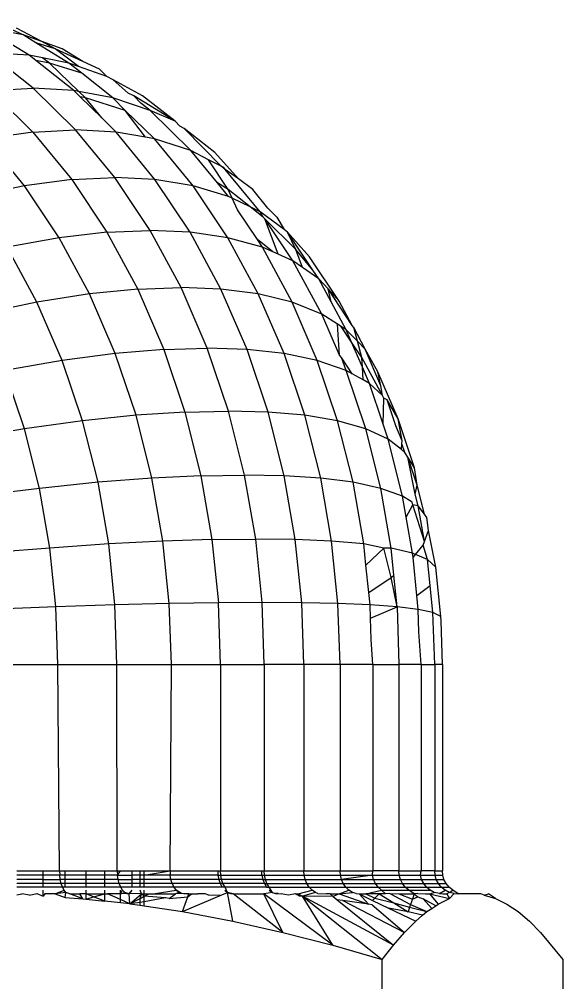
# Model space of a CAD drawing. Header units: millimetres. Extents: x 153 to 4750, y 92 to 3343.
# Drawn here: x 1310.77 to 1316.68, y 1085.65 to 1096.14 of the extents above; entities that cross this region are included whole.
import ezdxf

# ---------------------------------------------------------------- set-up
doc = ezdxf.new("R2010")
doc.units = ezdxf.units.MM

msp = doc.modelspace()

# ---------------------------------------------------------------- linework, layer by layer
for p, q in [((1310.808, 1095.973), (1310.436, 1096.143)), ((1310.873, 1095.751), (1310.442, 1096.016)), ((1310.808, 1095.973), (1310.598, 1096.015)), ((1311.01, 1095.9), (1310.737, 1096.048)), ((1310.948, 1095.887), (1310.808, 1095.973)), ((1311.01, 1095.9), (1310.808, 1095.973)), ((1311.158, 1095.82), (1310.948, 1095.887)), ((1311.306, 1095.666), (1310.948, 1095.887)), ((1311.233, 1095.82), (1311.01, 1095.9)), ((1311.158, 1095.82), (1311.01, 1095.9)), ((1310.918, 1095.393), (1310.43, 1095.778)), ((1310.873, 1095.751), (1310.619, 1095.766)), ((1310.945, 1095.694), (1310.873, 1095.751)), ((1311.019, 1095.722), (1310.873, 1095.751)), ((1311.456, 1095.683), (1311.158, 1095.82)), ((1311.41, 1095.63), (1311.158, 1095.82)), ((1311.456, 1095.683), (1311.233, 1095.82)), ((1311.095, 1095.666), (1310.945, 1095.694)), ((1311.359, 1095.368), (1310.945, 1095.694)), ((1311.095, 1095.666), (1311.019, 1095.722)), ((1311.306, 1095.666), (1311.019, 1095.722)), ((1311.448, 1095.555), (1311.095, 1095.666)), ((1311.416, 1095.357), (1311.095, 1095.666)), ((1311.448, 1095.555), (1311.306, 1095.666)), ((1311.41, 1095.63), (1311.306, 1095.666)), ((1311.638, 1095.599), (1311.456, 1095.683)), ((1311.72, 1095.521), (1311.41, 1095.63)), ((1311.785, 1095.288), (1311.448, 1095.555)), ((1311.72, 1095.521), (1311.638, 1095.599)), ((1311.787, 1095.484), (1311.72, 1095.521)), ((1312.108, 1095.31), (1311.787, 1095.484)), ((1311.951, 1095.338), (1311.787, 1095.484)), ((1310.453, 1095.368), (1310.918, 1095.393)), ((1310.453, 1095.368), (1310.912, 1094.915)), ((1311.379, 1094.938), (1310.918, 1095.393)), ((1311.359, 1095.368), (1310.918, 1095.393)), ((1311.416, 1095.357), (1311.359, 1095.368)), ((1311.429, 1095.299), (1311.359, 1095.368)), ((1311.785, 1095.288), (1311.416, 1095.357)), ((1311.487, 1095.288), (1311.416, 1095.357)), ((1312.013, 1095.31), (1311.951, 1095.338)), ((1311.487, 1095.288), (1311.429, 1095.299)), ((1311.663, 1095.068), (1311.429, 1095.299)), ((1311.92, 1095.151), (1311.487, 1095.288)), ((1311.663, 1095.068), (1311.487, 1095.288)), ((1312.189, 1095.151), (1311.785, 1095.288)), ((1311.92, 1095.151), (1311.785, 1095.288)), ((1312.462, 1095.033), (1312.013, 1095.31)), ((1312.089, 1095.23), (1312.013, 1095.31)), ((1312.189, 1095.151), (1312.089, 1095.23)), ((1312.462, 1095.033), (1312.108, 1095.31)), ((1312.138, 1094.859), (1311.92, 1095.151)), ((1312.239, 1094.841), (1311.92, 1095.151)), ((1312.632, 1094.713), (1312.189, 1095.151)), ((1312.462, 1095.033), (1312.189, 1095.151)), ((1311.819, 1094.915), (1311.663, 1095.068)), ((1312.513, 1094.978), (1312.462, 1095.033)), ((1310.912, 1094.915), (1310.403, 1094.841)), ((1310.912, 1094.915), (1311.379, 1094.938)), ((1310.912, 1094.915), (1311.337, 1094.397)), ((1311.806, 1094.419), (1311.379, 1094.938)), ((1311.819, 1094.915), (1311.379, 1094.938)), ((1312.243, 1094.397), (1311.819, 1094.915)), ((1312.138, 1094.859), (1311.819, 1094.915)), ((1312.562, 1094.952), (1312.513, 1094.978)), ((1312.896, 1094.692), (1312.562, 1094.952)), ((1312.963, 1094.543), (1312.562, 1094.952)), ((1310.822, 1094.33), (1310.403, 1094.841)), ((1312.239, 1094.841), (1312.138, 1094.859)), ((1312.658, 1094.33), (1312.239, 1094.841)), ((1312.632, 1094.713), (1312.239, 1094.841)), ((1312.923, 1094.36), (1312.632, 1094.713)), ((1312.826, 1094.614), (1312.632, 1094.713)), ((1313.151, 1094.407), (1312.896, 1094.692)), ((1313.04, 1094.288), (1312.826, 1094.614)), ((1312.963, 1094.543), (1312.826, 1094.614)), ((1313.008, 1094.508), (1312.963, 1094.543)), ((1312.991, 1094.529), (1312.963, 1094.543)), ((1313.008, 1094.508), (1312.991, 1094.529)), ((1313.387, 1094.047), (1313.008, 1094.508)), ((1313.151, 1094.407), (1313.008, 1094.508)), ((1311.337, 1094.397), (1310.822, 1094.33)), ((1311.337, 1094.397), (1311.806, 1094.419)), ((1311.337, 1094.397), (1311.719, 1093.824)), ((1312.19, 1093.843), (1311.806, 1094.419)), ((1312.243, 1094.397), (1311.806, 1094.419)), ((1312.626, 1093.824), (1312.243, 1094.397)), ((1312.658, 1094.33), (1312.243, 1094.397)), ((1313.306, 1094.288), (1313.151, 1094.407)), ((1310.822, 1094.33), (1310.266, 1094.214)), ((1311.2, 1093.764), (1310.822, 1094.33)), ((1313.036, 1093.764), (1312.658, 1094.33)), ((1313.042, 1094.214), (1312.658, 1094.33)), ((1313.04, 1094.288), (1312.923, 1094.36)), ((1313.042, 1094.214), (1312.923, 1094.36)), ((1313.279, 1094.099), (1313.04, 1094.288)), ((1313.082, 1094.195), (1313.04, 1094.288)), ((1313.47, 1094.087), (1313.306, 1094.288)), ((1313.082, 1094.195), (1313.042, 1094.214)), ((1313.141, 1094.066), (1313.082, 1094.195)), ((1313.279, 1094.099), (1313.082, 1094.195)), ((1313.357, 1093.743), (1313.141, 1094.066)), ((1313.419, 1093.989), (1313.279, 1094.099)), ((1313.387, 1094.047), (1313.279, 1094.099)), ((1313.57, 1093.989), (1313.47, 1094.087)), ((1313.419, 1093.989), (1313.387, 1094.047)), ((1313.65, 1093.852), (1313.387, 1094.047)), ((1313.438, 1093.97), (1313.419, 1093.989)), ((1313.777, 1093.636), (1313.438, 1093.97)), ((1313.584, 1093.583), (1313.438, 1093.97)), ((1313.744, 1093.511), (1313.438, 1093.97)), ((1313.57, 1093.989), (1313.65, 1093.852)), ((1313.684, 1093.826), (1313.65, 1093.852)), ((1311.2, 1093.764), (1310.636, 1093.66)), ((1311.719, 1093.824), (1311.2, 1093.764)), ((1311.531, 1093.151), (1311.2, 1093.764)), ((1311.719, 1093.824), (1312.19, 1093.843)), ((1311.719, 1093.824), (1312.055, 1093.203)), ((1312.527, 1093.22), (1312.19, 1093.843)), ((1312.626, 1093.824), (1312.19, 1093.843)), ((1312.961, 1093.203), (1312.626, 1093.824)), ((1313.036, 1093.764), (1312.626, 1093.824)), ((1313.367, 1093.151), (1313.036, 1093.764)), ((1313.412, 1093.66), (1313.036, 1093.764)), ((1313.527, 1093.609), (1313.357, 1093.743)), ((1313.412, 1093.66), (1313.357, 1093.743)), ((1313.926, 1093.554), (1313.684, 1093.826)), ((1313.962, 1093.411), (1313.684, 1093.826)), ((1313.777, 1093.636), (1313.684, 1093.826)), ((1310.959, 1093.061), (1310.636, 1093.66)), ((1313.735, 1093.061), (1313.412, 1093.66)), ((1313.527, 1093.609), (1313.412, 1093.66)), ((1313.584, 1093.583), (1313.527, 1093.609)), ((1313.744, 1093.511), (1313.584, 1093.583)), ((1313.962, 1093.411), (1313.777, 1093.636)), ((1313.848, 1093.439), (1313.777, 1093.636)), ((1314.248, 1093.072), (1313.926, 1093.554)), ((1314.057, 1092.932), (1313.744, 1093.511)), ((1313.848, 1093.439), (1313.744, 1093.511)), ((1314.026, 1093.315), (1313.848, 1093.439)), ((1314.026, 1093.315), (1313.962, 1093.411)), ((1312.055, 1093.203), (1312.527, 1093.22)), ((1312.811, 1092.56), (1312.527, 1093.22)), ((1312.961, 1093.203), (1312.527, 1093.22)), ((1314.16, 1093.065), (1314.026, 1093.315)), ((1314.126, 1093.206), (1314.026, 1093.315)), ((1311.531, 1093.151), (1310.959, 1093.061)), ((1312.055, 1093.203), (1311.531, 1093.151)), ((1311.811, 1092.503), (1311.531, 1093.151)), ((1312.055, 1093.203), (1312.338, 1092.546)), ((1313.245, 1092.546), (1312.961, 1093.203)), ((1313.367, 1093.151), (1312.961, 1093.203)), ((1313.647, 1092.503), (1313.367, 1093.151)), ((1313.735, 1093.061), (1313.367, 1093.151)), ((1314.16, 1093.065), (1314.126, 1093.206)), ((1314.248, 1093.072), (1314.126, 1093.206)), ((1314.39, 1092.809), (1314.126, 1093.206)), ((1310.959, 1093.061), (1310.344, 1092.932)), ((1311.233, 1092.427), (1310.959, 1093.061)), ((1314.009, 1092.427), (1313.735, 1093.061)), ((1314.057, 1092.932), (1313.735, 1093.061)), ((1314.325, 1092.761), (1314.16, 1093.065)), ((1314.39, 1092.809), (1314.248, 1093.072)), ((1314.251, 1092.483), (1314.057, 1092.932)), ((1314.228, 1092.823), (1314.057, 1092.932)), ((1314.251, 1092.483), (1314.228, 1092.823)), ((1314.269, 1092.796), (1314.228, 1092.823)), ((1314.406, 1092.786), (1314.39, 1092.809)), ((1314.325, 1092.761), (1314.269, 1092.796)), ((1314.383, 1092.627), (1314.269, 1092.796)), ((1314.447, 1092.636), (1314.325, 1092.761)), ((1314.383, 1092.627), (1314.325, 1092.761)), ((1314.53, 1092.551), (1314.406, 1092.786)), ((1314.447, 1092.636), (1314.406, 1092.786)), ((1314.495, 1092.458), (1314.383, 1092.627)), ((1314.5, 1092.354), (1314.383, 1092.627)), ((1314.53, 1092.551), (1314.447, 1092.636)), ((1314.495, 1092.458), (1314.447, 1092.636)), ((1311.811, 1092.503), (1311.233, 1092.427)), ((1312.338, 1092.546), (1311.811, 1092.503)), ((1312.038, 1091.83), (1311.811, 1092.503)), ((1312.338, 1092.546), (1312.811, 1092.56)), ((1312.338, 1092.546), (1312.567, 1091.865)), ((1313.042, 1091.876), (1312.811, 1092.56)), ((1313.245, 1092.546), (1312.811, 1092.56)), ((1313.474, 1091.865), (1313.245, 1092.546)), ((1313.647, 1092.503), (1313.245, 1092.546)), ((1313.873, 1091.83), (1313.647, 1092.503)), ((1314.009, 1092.427), (1313.647, 1092.503)), ((1314.271, 1092.458), (1314.251, 1092.483)), ((1314.667, 1092.302), (1314.53, 1092.551)), ((1314.702, 1092.152), (1314.53, 1092.551)), ((1311.233, 1092.427), (1310.608, 1092.318)), ((1311.454, 1091.77), (1311.233, 1092.427)), ((1314.23, 1091.77), (1314.009, 1092.427)), ((1314.322, 1092.318), (1314.009, 1092.427)), ((1314.39, 1092.281), (1314.271, 1092.458)), ((1314.322, 1092.318), (1314.271, 1092.458)), ((1314.718, 1092.045), (1314.495, 1092.458)), ((1314.5, 1092.354), (1314.495, 1092.458)), ((1310.822, 1091.682), (1310.608, 1092.318)), ((1314.536, 1091.682), (1314.322, 1092.318)), ((1314.39, 1092.281), (1314.322, 1092.318)), ((1314.507, 1092.215), (1314.39, 1092.281)), ((1314.577, 1092.175), (1314.5, 1092.354)), ((1314.507, 1092.215), (1314.5, 1092.354)), ((1314.888, 1091.79), (1314.667, 1092.302)), ((1314.702, 1092.152), (1314.667, 1092.302)), ((1314.577, 1092.175), (1314.507, 1092.215)), ((1314.726, 1091.734), (1314.577, 1092.175)), ((1314.718, 1092.045), (1314.577, 1092.175)), ((1314.718, 1092.045), (1314.702, 1092.152)), ((1314.733, 1092.018), (1314.718, 1092.045)), ((1314.726, 1091.734), (1314.733, 1092.018)), ((1314.768, 1091.999), (1314.733, 1092.018)), ((1314.888, 1091.79), (1314.768, 1091.999)), ((1314.864, 1091.715), (1314.768, 1091.999)), ((1312.567, 1091.865), (1312.038, 1091.83)), ((1312.567, 1091.865), (1313.042, 1091.876)), ((1312.567, 1091.865), (1312.742, 1091.171)), ((1313.217, 1091.179), (1313.042, 1091.876)), ((1313.474, 1091.865), (1313.042, 1091.876)), ((1313.649, 1091.171), (1313.474, 1091.865)), ((1313.873, 1091.83), (1313.474, 1091.865)), ((1311.454, 1091.77), (1310.822, 1091.682)), ((1312.038, 1091.83), (1311.454, 1091.77)), ((1311.623, 1091.1), (1311.454, 1091.77)), ((1312.21, 1091.145), (1312.038, 1091.83)), ((1314.046, 1091.145), (1313.873, 1091.83)), ((1314.23, 1091.77), (1313.873, 1091.83)), ((1314.399, 1091.1), (1314.23, 1091.77)), ((1314.536, 1091.682), (1314.23, 1091.77)), ((1315.067, 1091.259), (1314.888, 1091.79)), ((1314.934, 1091.551), (1314.888, 1091.79)), ((1310.822, 1091.682), (1310.148, 1091.568)), ((1310.986, 1091.034), (1310.822, 1091.682)), ((1314.699, 1091.034), (1314.536, 1091.682)), ((1314.782, 1091.568), (1314.536, 1091.682)), ((1314.782, 1091.568), (1314.726, 1091.734)), ((1314.934, 1091.551), (1314.864, 1091.715)), ((1314.938, 1090.949), (1314.782, 1091.568)), ((1314.924, 1091.456), (1314.782, 1091.568)), ((1314.93, 1091.517), (1314.934, 1091.551)), ((1314.924, 1091.456), (1314.93, 1091.517)), ((1314.961, 1091.426), (1314.924, 1091.456)), ((1314.961, 1091.426), (1314.93, 1091.517)), ((1314.994, 1091.374), (1314.961, 1091.426)), ((1315.067, 1091.259), (1314.994, 1091.374)), ((1315.076, 1090.97), (1314.994, 1091.374)), ((1315.097, 1091.068), (1314.994, 1091.374)), ((1315.097, 1091.068), (1315.067, 1091.259)), ((1312.21, 1091.145), (1311.623, 1091.1)), ((1312.742, 1091.171), (1312.21, 1091.145)), ((1312.33, 1090.458), (1312.21, 1091.145)), ((1312.742, 1091.171), (1313.217, 1091.179)), ((1312.742, 1091.171), (1312.863, 1090.475)), ((1313.339, 1090.48), (1313.217, 1091.179)), ((1313.649, 1091.171), (1313.217, 1091.179)), ((1313.77, 1090.475), (1313.649, 1091.171)), ((1314.046, 1091.145), (1313.649, 1091.171)), ((1314.165, 1090.458), (1314.046, 1091.145)), ((1314.399, 1091.1), (1314.046, 1091.145)), ((1310.986, 1091.034), (1310.304, 1090.949)), ((1311.623, 1091.1), (1310.986, 1091.034)), ((1311.099, 1090.384), (1310.986, 1091.034)), ((1311.74, 1090.428), (1311.623, 1091.1)), ((1314.516, 1090.428), (1314.399, 1091.1)), ((1314.699, 1091.034), (1314.399, 1091.1)), ((1314.812, 1090.384), (1314.699, 1091.034)), ((1314.938, 1090.949), (1314.699, 1091.034)), ((1315.076, 1090.97), (1315.097, 1091.068)), ((1315.176, 1090.753), (1315.097, 1091.068)), ((1314.978, 1090.72), (1314.938, 1090.949)), ((1315.04, 1090.885), (1314.938, 1090.949)), ((1315.108, 1090.843), (1315.076, 1090.97)), ((1314.978, 1090.72), (1315.05, 1090.856)), ((1315.05, 1090.856), (1315.04, 1090.885)), ((1315.108, 1090.843), (1315.05, 1090.856)), ((1315.175, 1090.454), (1315.05, 1090.856)), ((1315.176, 1090.753), (1315.108, 1090.843)), ((1315.175, 1090.454), (1315.108, 1090.843)), ((1315.046, 1090.328), (1314.978, 1090.72)), ((1315.203, 1090.718), (1315.176, 1090.753)), ((1315.221, 1090.575), (1315.203, 1090.718)), ((1315.175, 1090.454), (1315.221, 1090.575)), ((1315.298, 1090.175), (1315.221, 1090.575)), ((1311.099, 1090.384), (1310.412, 1090.328)), ((1311.74, 1090.428), (1311.099, 1090.384)), ((1311.164, 1089.742), (1311.099, 1090.384)), ((1312.33, 1090.458), (1311.74, 1090.428)), ((1311.807, 1089.764), (1311.74, 1090.428)), ((1312.863, 1090.475), (1312.33, 1090.458)), ((1312.399, 1089.778), (1312.33, 1090.458)), ((1312.863, 1090.475), (1313.339, 1090.48)), ((1312.863, 1090.475), (1312.933, 1089.787)), ((1313.409, 1089.789), (1313.339, 1090.48)), ((1313.77, 1090.475), (1313.339, 1090.48)), ((1313.84, 1089.787), (1313.77, 1090.475)), ((1314.165, 1090.458), (1313.77, 1090.475)), ((1314.234, 1089.778), (1314.165, 1090.458)), ((1314.516, 1090.428), (1314.165, 1090.458)), ((1314.732, 1090.384), (1314.516, 1090.428)), ((1314.539, 1090.198), (1314.516, 1090.428)), ((1314.539, 1090.198), (1314.732, 1090.384)), ((1314.813, 1090.063), (1314.732, 1090.384)), ((1314.812, 1090.384), (1314.732, 1090.384)), ((1315.046, 1090.328), (1314.812, 1090.384)), ((1314.842, 1090.089), (1314.812, 1090.384)), ((1315.079, 1090.314), (1315.161, 1090.416)), ((1315.161, 1090.416), (1315.175, 1090.454)), ((1315.209, 1090.258), (1315.161, 1090.416)), ((1315.079, 1090.314), (1315.046, 1090.328)), ((1315.051, 1090.279), (1315.046, 1090.328)), ((1315.051, 1090.279), (1315.079, 1090.314)), ((1315.093, 1089.865), (1315.051, 1090.279)), ((1315.209, 1090.258), (1315.079, 1090.314)), ((1314.57, 1089.898), (1314.539, 1090.198)), ((1315.298, 1090.175), (1315.209, 1090.258)), ((1315.237, 1089.976), (1315.209, 1090.258)), ((1315.352, 1089.639), (1315.298, 1090.175)), ((1314.813, 1090.063), (1314.842, 1090.089)), ((1314.878, 1089.742), (1314.842, 1090.089)), ((1314.57, 1089.898), (1314.813, 1090.063)), ((1314.878, 1089.742), (1314.813, 1090.063)), ((1315.093, 1089.865), (1315.237, 1089.976)), ((1315.268, 1089.68), (1315.237, 1089.976)), ((1314.584, 1089.764), (1314.57, 1089.898)), ((1315.108, 1089.714), (1315.093, 1089.865)), ((1311.807, 1089.764), (1311.164, 1089.742)), ((1312.399, 1089.778), (1311.807, 1089.764)), ((1311.829, 1089.116), (1311.807, 1089.764)), ((1312.933, 1089.787), (1312.399, 1089.778)), ((1312.421, 1089.116), (1312.399, 1089.778)), ((1313.409, 1089.789), (1312.933, 1089.787)), ((1312.956, 1089.116), (1312.933, 1089.787)), ((1313.431, 1089.116), (1313.409, 1089.789)), ((1313.84, 1089.787), (1313.409, 1089.789)), ((1313.862, 1089.116), (1313.84, 1089.787)), ((1314.234, 1089.778), (1313.84, 1089.787)), ((1314.257, 1089.116), (1314.234, 1089.778)), ((1314.584, 1089.764), (1314.234, 1089.778)), ((1314.878, 1089.742), (1314.584, 1089.764)), ((1314.588, 1089.621), (1314.584, 1089.764)), ((1311.164, 1089.742), (1310.474, 1089.714)), ((1311.185, 1089.116), (1311.164, 1089.742)), ((1314.588, 1089.621), (1314.878, 1089.742)), ((1315.108, 1089.714), (1314.878, 1089.742)), ((1314.878, 1089.742), (1314.898, 1089.116)), ((1315.268, 1089.68), (1315.108, 1089.714)), ((1315.116, 1089.471), (1315.108, 1089.714)), ((1315.352, 1089.639), (1315.268, 1089.68)), ((1315.287, 1089.116), (1315.268, 1089.68)), ((1314.596, 1089.386), (1314.588, 1089.621)), ((1315.357, 1089.592), (1315.352, 1089.639)), ((1315.373, 1089.116), (1315.357, 1089.592)), ((1315.14, 1089.116), (1315.116, 1089.471)), ((1314.614, 1089.116), (1314.596, 1089.386)), ((1310.494, 1089.116), (1311.185, 1089.116)), ((1311.185, 1089.116), (1311.829, 1089.116)), ((1311.204, 1086.866), (1311.185, 1089.116)), ((1311.829, 1089.116), (1312.421, 1089.116)), ((1311.832, 1086.866), (1311.829, 1089.116)), ((1312.407, 1086.866), (1312.421, 1089.116)), ((1312.421, 1089.116), (1312.956, 1089.116)), ((1312.956, 1089.116), (1313.431, 1089.116)), ((1312.956, 1089.116), (1312.956, 1086.866)), ((1313.862, 1089.116), (1313.431, 1089.116)), ((1313.431, 1089.116), (1313.431, 1086.866)), ((1314.257, 1089.116), (1313.862, 1089.116)), ((1313.862, 1089.116), (1313.862, 1086.866)), ((1314.614, 1089.116), (1314.257, 1089.116)), ((1314.257, 1089.116), (1314.257, 1086.866)), ((1314.614, 1089.116), (1314.614, 1086.866)), ((1314.614, 1089.116), (1314.898, 1089.116)), ((1315.14, 1089.116), (1314.898, 1089.116)), ((1314.898, 1089.116), (1314.898, 1086.866)), ((1315.14, 1089.116), (1315.14, 1086.866)), ((1315.14, 1089.116), (1315.287, 1089.116)), ((1315.373, 1089.116), (1315.287, 1089.116)), ((1315.287, 1089.116), (1315.287, 1086.866)), ((1315.373, 1089.116), (1315.373, 1086.866)), ((1310.74, 1086.866), (1311.026, 1086.866)), ((1311.026, 1086.82), (1310.74, 1086.82)), ((1311.026, 1086.866), (1311.204, 1086.866)), ((1311.026, 1086.82), (1311.026, 1086.866)), ((1311.206, 1086.82), (1311.026, 1086.82)), ((1311.026, 1086.774), (1311.026, 1086.82)), ((1311.204, 1086.866), (1311.206, 1086.82)), ((1311.204, 1086.866), (1311.264, 1086.866)), ((1311.212, 1086.774), (1311.206, 1086.82)), ((1311.264, 1086.82), (1311.206, 1086.82)), ((1311.264, 1086.866), (1311.494, 1086.866)), ((1311.264, 1086.82), (1311.264, 1086.866)), ((1311.494, 1086.82), (1311.264, 1086.82)), ((1311.264, 1086.774), (1311.264, 1086.82)), ((1311.494, 1086.866), (1311.697, 1086.866)), ((1311.494, 1086.82), (1311.494, 1086.866)), ((1311.697, 1086.82), (1311.494, 1086.82)), ((1311.494, 1086.774), (1311.494, 1086.82)), ((1311.697, 1086.866), (1311.832, 1086.866)), ((1311.697, 1086.82), (1311.697, 1086.866)), ((1311.834, 1086.82), (1311.697, 1086.82)), ((1311.697, 1086.774), (1311.697, 1086.82)), ((1311.832, 1086.866), (1311.834, 1086.82)), ((1311.832, 1086.866), (1311.866, 1086.866)), ((1311.834, 1086.82), (1311.866, 1086.866)), ((1311.841, 1086.774), (1311.834, 1086.82)), ((1311.834, 1086.82), (1311.995, 1086.82)), ((1311.866, 1086.866), (1311.995, 1086.866)), ((1311.995, 1086.866), (1312.083, 1086.866)), ((1311.995, 1086.82), (1311.995, 1086.866)), ((1311.995, 1086.774), (1311.995, 1086.82)), ((1312.083, 1086.82), (1311.995, 1086.82)), ((1312.083, 1086.82), (1312.083, 1086.866)), ((1312.083, 1086.866), (1312.126, 1086.866)), ((1312.083, 1086.774), (1312.083, 1086.82)), ((1312.126, 1086.82), (1312.083, 1086.82)), ((1312.126, 1086.82), (1312.407, 1086.866)), ((1312.126, 1086.82), (1312.126, 1086.866)), ((1312.126, 1086.866), (1312.407, 1086.866)), ((1312.409, 1086.82), (1312.126, 1086.82)), ((1312.126, 1086.774), (1312.126, 1086.82)), ((1312.407, 1086.866), (1312.409, 1086.82)), ((1312.407, 1086.866), (1312.926, 1086.866)), ((1312.928, 1086.82), (1312.409, 1086.82)), ((1312.417, 1086.774), (1312.409, 1086.82)), ((1312.926, 1086.866), (1312.928, 1086.82)), ((1312.926, 1086.866), (1312.956, 1086.866)), ((1312.928, 1086.82), (1312.937, 1086.774)), ((1312.928, 1086.82), (1312.958, 1086.82)), ((1312.958, 1086.82), (1312.956, 1086.866)), ((1312.956, 1086.866), (1313.404, 1086.866)), ((1312.967, 1086.774), (1312.958, 1086.82)), ((1312.958, 1086.82), (1313.407, 1086.82)), ((1313.407, 1086.82), (1313.404, 1086.866)), ((1313.404, 1086.866), (1313.431, 1086.866)), ((1313.407, 1086.82), (1313.417, 1086.774)), ((1313.407, 1086.82), (1313.434, 1086.82)), ((1313.431, 1086.866), (1313.862, 1086.866)), ((1313.434, 1086.82), (1313.431, 1086.866)), ((1313.434, 1086.82), (1313.865, 1086.82)), ((1313.444, 1086.774), (1313.434, 1086.82)), ((1313.862, 1086.866), (1314.257, 1086.866)), ((1313.865, 1086.82), (1313.862, 1086.866)), ((1313.865, 1086.82), (1314.26, 1086.82)), ((1313.876, 1086.774), (1313.865, 1086.82)), ((1314.257, 1086.866), (1314.614, 1086.866)), ((1314.26, 1086.82), (1314.257, 1086.866)), ((1314.26, 1086.82), (1314.609, 1086.82)), ((1314.271, 1086.774), (1314.26, 1086.82)), ((1314.609, 1086.82), (1314.271, 1086.774)), ((1314.609, 1086.82), (1314.614, 1086.866)), ((1314.609, 1086.82), (1314.902, 1086.82)), ((1314.621, 1086.774), (1314.609, 1086.82)), ((1314.898, 1086.866), (1314.614, 1086.866)), ((1314.898, 1086.866), (1315.14, 1086.866)), ((1314.902, 1086.82), (1314.898, 1086.866)), ((1314.902, 1086.82), (1315.132, 1086.82)), ((1314.915, 1086.774), (1314.902, 1086.82)), ((1315.132, 1086.82), (1315.14, 1086.866)), ((1315.132, 1086.82), (1315.291, 1086.82)), ((1315.145, 1086.774), (1315.132, 1086.82)), ((1315.287, 1086.866), (1315.14, 1086.866)), ((1315.287, 1086.866), (1315.373, 1086.866)), ((1315.291, 1086.82), (1315.287, 1086.866)), ((1315.291, 1086.82), (1315.374, 1086.82)), ((1315.304, 1086.774), (1315.291, 1086.82)), ((1315.374, 1086.82), (1315.373, 1086.866)), ((1315.387, 1086.774), (1315.374, 1086.82)), ((1311.026, 1086.774), (1310.74, 1086.774)), ((1311.026, 1086.729), (1310.74, 1086.729)), ((1311.026, 1086.774), (1311.212, 1086.774)), ((1311.026, 1086.729), (1311.026, 1086.774)), ((1311.026, 1086.689), (1311.026, 1086.729)), ((1311.222, 1086.729), (1311.026, 1086.729)), ((1311.222, 1086.729), (1311.212, 1086.774)), ((1311.264, 1086.774), (1311.212, 1086.774)), ((1311.236, 1086.689), (1311.222, 1086.729)), ((1311.264, 1086.729), (1311.222, 1086.729)), ((1311.264, 1086.729), (1311.264, 1086.774)), ((1311.494, 1086.774), (1311.264, 1086.774)), ((1311.264, 1086.689), (1311.264, 1086.729)), ((1311.494, 1086.729), (1311.264, 1086.729)), ((1311.494, 1086.729), (1311.494, 1086.774)), ((1311.697, 1086.774), (1311.494, 1086.774)), ((1311.494, 1086.689), (1311.494, 1086.729)), ((1311.697, 1086.729), (1311.494, 1086.729)), ((1311.841, 1086.774), (1311.697, 1086.774)), ((1311.697, 1086.729), (1311.697, 1086.774)), ((1311.853, 1086.729), (1311.697, 1086.729)), ((1311.697, 1086.689), (1311.697, 1086.729)), ((1311.853, 1086.729), (1311.841, 1086.774)), ((1311.841, 1086.774), (1311.995, 1086.774)), ((1311.87, 1086.689), (1311.853, 1086.729)), ((1311.995, 1086.729), (1311.853, 1086.729)), ((1311.995, 1086.729), (1311.995, 1086.774)), ((1312.083, 1086.774), (1311.995, 1086.774)), ((1311.995, 1086.689), (1311.995, 1086.729)), ((1312.083, 1086.729), (1311.995, 1086.729)), ((1312.083, 1086.729), (1312.083, 1086.774)), ((1312.126, 1086.774), (1312.083, 1086.774)), ((1312.083, 1086.689), (1312.083, 1086.729)), ((1312.126, 1086.729), (1312.083, 1086.729)), ((1312.417, 1086.774), (1312.126, 1086.774)), ((1312.126, 1086.729), (1312.126, 1086.774)), ((1312.431, 1086.729), (1312.126, 1086.729)), ((1312.126, 1086.689), (1312.126, 1086.729)), ((1312.937, 1086.774), (1312.417, 1086.774)), ((1312.431, 1086.729), (1312.417, 1086.774)), ((1312.953, 1086.729), (1312.431, 1086.729)), ((1312.451, 1086.689), (1312.431, 1086.729)), ((1312.937, 1086.774), (1312.953, 1086.729)), ((1312.967, 1086.774), (1312.937, 1086.774)), ((1312.953, 1086.729), (1312.975, 1086.689)), ((1312.983, 1086.729), (1312.953, 1086.729)), ((1312.983, 1086.729), (1312.967, 1086.774)), ((1313.417, 1086.774), (1312.967, 1086.774)), ((1313.005, 1086.689), (1312.983, 1086.729)), ((1313.434, 1086.729), (1312.983, 1086.729)), ((1313.417, 1086.774), (1313.434, 1086.729)), ((1313.417, 1086.774), (1313.444, 1086.774)), ((1313.434, 1086.729), (1313.458, 1086.689)), ((1313.434, 1086.729), (1313.461, 1086.729)), ((1313.461, 1086.729), (1313.444, 1086.774)), ((1313.444, 1086.774), (1313.876, 1086.774)), ((1313.486, 1086.689), (1313.461, 1086.729)), ((1313.461, 1086.729), (1313.895, 1086.729)), ((1313.895, 1086.729), (1313.876, 1086.774)), ((1313.876, 1086.774), (1314.271, 1086.774)), ((1313.921, 1086.689), (1313.895, 1086.729)), ((1313.895, 1086.729), (1314.291, 1086.729)), ((1314.291, 1086.729), (1314.271, 1086.774)), ((1314.271, 1086.774), (1314.621, 1086.774)), ((1314.319, 1086.689), (1314.291, 1086.729)), ((1314.291, 1086.729), (1314.642, 1086.729)), ((1314.642, 1086.729), (1314.621, 1086.774)), ((1314.621, 1086.774), (1314.915, 1086.774)), ((1314.671, 1086.689), (1314.642, 1086.729)), ((1314.642, 1086.729), (1314.937, 1086.729)), ((1314.937, 1086.729), (1314.915, 1086.774)), ((1314.915, 1086.774), (1315.145, 1086.774)), ((1314.967, 1086.689), (1314.937, 1086.729)), ((1314.937, 1086.729), (1315.168, 1086.729)), ((1315.168, 1086.729), (1315.145, 1086.774)), ((1315.145, 1086.774), (1315.304, 1086.774)), ((1315.199, 1086.689), (1315.168, 1086.729)), ((1315.168, 1086.729), (1315.327, 1086.729)), ((1315.327, 1086.729), (1315.304, 1086.774)), ((1315.304, 1086.774), (1315.387, 1086.774)), ((1315.359, 1086.689), (1315.327, 1086.729)), ((1315.327, 1086.729), (1315.41, 1086.729)), ((1315.41, 1086.729), (1315.387, 1086.774)), ((1315.443, 1086.689), (1315.41, 1086.729)), ((1311.026, 1086.689), (1310.74, 1086.689)), ((1310.74, 1086.606), (1310.793, 1086.616)), ((1310.878, 1086.603), (1310.793, 1086.616)), ((1310.878, 1086.603), (1310.959, 1086.622)), ((1310.959, 1086.622), (1311.026, 1086.593)), ((1311.236, 1086.689), (1311.026, 1086.689)), ((1311.026, 1086.593), (1311.026, 1086.656)), ((1311.043, 1086.616), (1311.026, 1086.593)), ((1311.076, 1086.618), (1311.043, 1086.616)), ((1311.157, 1086.616), (1311.076, 1086.618)), ((1311.157, 1086.616), (1311.254, 1086.656)), ((1311.274, 1086.633), (1311.157, 1086.616)), ((1311.157, 1086.616), (1311.264, 1086.577)), ((1311.254, 1086.656), (1311.236, 1086.689)), ((1311.264, 1086.689), (1311.236, 1086.689)), ((1311.274, 1086.633), (1311.254, 1086.656)), ((1311.494, 1086.689), (1311.264, 1086.689)), ((1311.264, 1086.577), (1311.274, 1086.633)), ((1311.315, 1086.616), (1311.274, 1086.633)), ((1311.456, 1086.564), (1311.315, 1086.616)), ((1311.315, 1086.616), (1311.425, 1086.616)), ((1311.456, 1086.564), (1311.425, 1086.616)), ((1311.494, 1086.616), (1311.425, 1086.616)), ((1311.697, 1086.689), (1311.494, 1086.689)), ((1311.494, 1086.616), (1311.494, 1086.656)), ((1311.494, 1086.56), (1311.494, 1086.616)), ((1311.573, 1086.586), (1311.494, 1086.616)), ((1311.494, 1086.616), (1311.697, 1086.616)), ((1311.573, 1086.586), (1311.697, 1086.616)), ((1311.87, 1086.689), (1311.697, 1086.689)), ((1311.697, 1086.616), (1311.697, 1086.656)), ((1311.697, 1086.538), (1311.697, 1086.616)), ((1311.697, 1086.616), (1311.725, 1086.616)), ((1311.866, 1086.554), (1311.725, 1086.616)), ((1311.866, 1086.616), (1311.725, 1086.616)), ((1311.866, 1086.616), (1311.866, 1086.656)), ((1311.866, 1086.616), (1311.891, 1086.656)), ((1311.866, 1086.616), (1311.915, 1086.633)), ((1311.937, 1086.62), (1311.866, 1086.616)), ((1311.866, 1086.554), (1311.866, 1086.616)), ((1311.891, 1086.656), (1311.87, 1086.689)), ((1311.995, 1086.689), (1311.87, 1086.689)), ((1311.915, 1086.633), (1311.891, 1086.656)), ((1311.963, 1086.616), (1311.915, 1086.633)), ((1311.937, 1086.62), (1311.915, 1086.633)), ((1311.937, 1086.62), (1311.963, 1086.616)), ((1311.963, 1086.616), (1311.995, 1086.656)), ((1311.989, 1086.619), (1311.963, 1086.616)), ((1311.97, 1086.508), (1311.963, 1086.616)), ((1311.97, 1086.508), (1312.095, 1086.616)), ((1312.095, 1086.616), (1311.989, 1086.619)), ((1312.083, 1086.689), (1311.995, 1086.689)), ((1312.126, 1086.689), (1312.083, 1086.689)), ((1312.095, 1086.616), (1312.083, 1086.656)), ((1312.083, 1086.567), (1312.095, 1086.616)), ((1312.126, 1086.59), (1312.095, 1086.616)), ((1312.095, 1086.616), (1312.176, 1086.616)), ((1312.451, 1086.689), (1312.126, 1086.689)), ((1312.126, 1086.59), (1312.126, 1086.656)), ((1312.126, 1086.59), (1312.176, 1086.616)), ((1312.176, 1086.616), (1312.223, 1086.618)), ((1312.223, 1086.618), (1312.475, 1086.656)), ((1312.223, 1086.618), (1312.465, 1086.616)), ((1312.398, 1086.566), (1312.465, 1086.616)), ((1312.975, 1086.689), (1312.451, 1086.689)), ((1312.475, 1086.656), (1312.451, 1086.689)), ((1312.502, 1086.633), (1312.465, 1086.616)), ((1312.53, 1086.62), (1312.465, 1086.616)), ((1312.502, 1086.633), (1312.475, 1086.656)), ((1312.53, 1086.62), (1312.475, 1086.656)), ((1312.53, 1086.62), (1312.502, 1086.633)), ((1312.557, 1086.616), (1312.53, 1086.62)), ((1312.543, 1086.423), (1312.972, 1086.607)), ((1312.612, 1086.616), (1312.557, 1086.616)), ((1312.601, 1086.584), (1312.642, 1086.617)), ((1312.601, 1086.584), (1312.612, 1086.616)), ((1312.612, 1086.616), (1312.642, 1086.617)), ((1312.642, 1086.617), (1312.708, 1086.616)), ((1312.789, 1086.618), (1312.708, 1086.616)), ((1312.829, 1086.603), (1312.789, 1086.618)), ((1312.829, 1086.603), (1312.972, 1086.607)), ((1312.972, 1086.607), (1313.032, 1086.633)), ((1313.005, 1086.689), (1312.975, 1086.689)), ((1313.002, 1086.656), (1313.032, 1086.633)), ((1313.032, 1086.633), (1313.005, 1086.689)), ((1313.458, 1086.689), (1313.005, 1086.689)), ((1313.032, 1086.633), (1313.063, 1086.62)), ((1313.091, 1086.319), (1313.032, 1086.633)), ((1313.094, 1086.616), (1313.032, 1086.633)), ((1313.063, 1086.62), (1313.094, 1086.616)), ((1313.094, 1086.616), (1313.262, 1086.616)), ((1313.636, 1086.197), (1313.094, 1086.616)), ((1313.262, 1086.616), (1313.339, 1086.618)), ((1313.339, 1086.618), (1313.389, 1086.617)), ((1313.389, 1086.617), (1313.428, 1086.616)), ((1313.52, 1086.633), (1313.428, 1086.616)), ((1313.636, 1086.197), (1313.428, 1086.616)), ((1314.178, 1086.057), (1313.428, 1086.616)), ((1313.458, 1086.689), (1313.486, 1086.689)), ((1313.52, 1086.633), (1313.486, 1086.689)), ((1313.486, 1086.689), (1313.921, 1086.689)), ((1313.487, 1086.656), (1313.52, 1086.633)), ((1313.52, 1086.633), (1313.555, 1086.62)), ((1313.555, 1086.62), (1313.616, 1086.616)), ((1313.583, 1086.62), (1313.555, 1086.62)), ((1313.583, 1086.62), (1313.616, 1086.616)), ((1313.697, 1086.603), (1313.616, 1086.616)), ((1313.772, 1086.616), (1313.697, 1086.603)), ((1313.772, 1086.616), (1313.801, 1086.616)), ((1313.817, 1086.593), (1313.772, 1086.616)), ((1313.801, 1086.616), (1313.952, 1086.656)), ((1313.801, 1086.616), (1313.817, 1086.593)), ((1313.801, 1086.616), (1313.849, 1086.59)), ((1313.988, 1086.633), (1313.849, 1086.59)), ((1313.921, 1086.689), (1314.319, 1086.689)), ((1313.952, 1086.656), (1313.921, 1086.689)), ((1313.988, 1086.633), (1313.952, 1086.656)), ((1314.014, 1086.62), (1313.988, 1086.633)), ((1314.014, 1086.62), (1314.11, 1086.616)), ((1314.148, 1086.616), (1314.11, 1086.616)), ((1314.148, 1086.616), (1314.249, 1086.616)), ((1314.148, 1086.616), (1314.183, 1086.587)), ((1314.249, 1086.616), (1314.183, 1086.587)), ((1314.249, 1086.616), (1314.353, 1086.656)), ((1314.249, 1086.616), (1314.391, 1086.633)), ((1314.249, 1086.616), (1314.566, 1086.505)), ((1314.353, 1086.656), (1314.319, 1086.689)), ((1314.319, 1086.689), (1314.671, 1086.689)), ((1314.391, 1086.633), (1314.353, 1086.656)), ((1314.432, 1086.62), (1314.391, 1086.633)), ((1314.432, 1086.62), (1314.466, 1086.616)), ((1314.466, 1086.616), (1314.539, 1086.616)), ((1314.466, 1086.616), (1314.61, 1086.546)), ((1314.466, 1086.616), (1314.566, 1086.505)), ((1314.539, 1086.616), (1314.707, 1086.656)), ((1314.683, 1086.616), (1314.539, 1086.616)), ((1314.539, 1086.616), (1314.636, 1086.571)), ((1314.683, 1086.616), (1314.636, 1086.571)), ((1314.671, 1086.689), (1314.967, 1086.689)), ((1314.707, 1086.656), (1314.671, 1086.689)), ((1314.683, 1086.616), (1314.841, 1086.518)), ((1314.753, 1086.616), (1314.683, 1086.616)), ((1314.753, 1086.616), (1314.707, 1086.656)), ((1314.707, 1086.656), (1315.004, 1086.656)), ((1314.798, 1086.62), (1314.753, 1086.616)), ((1314.798, 1086.62), (1314.898, 1086.616)), ((1314.798, 1086.62), (1315.024, 1086.5)), ((1314.898, 1086.616), (1315.044, 1086.56)), ((1314.898, 1086.616), (1315.063, 1086.616)), ((1315.004, 1086.656), (1314.967, 1086.689)), ((1314.967, 1086.689), (1315.199, 1086.689)), ((1315.063, 1086.616), (1315.004, 1086.656)), ((1315.004, 1086.656), (1315.238, 1086.656)), ((1315.063, 1086.616), (1315.044, 1086.56)), ((1315.103, 1086.62), (1315.063, 1086.616)), ((1315.063, 1086.616), (1315.103, 1086.583)), ((1315.103, 1086.62), (1315.185, 1086.616)), ((1315.185, 1086.616), (1315.231, 1086.616)), ((1315.199, 1086.689), (1315.359, 1086.689)), ((1315.238, 1086.656), (1315.199, 1086.689)), ((1315.231, 1086.616), (1315.281, 1086.633)), ((1315.231, 1086.616), (1315.449, 1086.566)), ((1315.231, 1086.616), (1315.326, 1086.506)), ((1315.281, 1086.633), (1315.238, 1086.656)), ((1315.338, 1086.62), (1315.281, 1086.633)), ((1315.338, 1086.62), (1315.399, 1086.656)), ((1315.338, 1086.62), (1315.38, 1086.616)), ((1315.399, 1086.656), (1315.359, 1086.689)), ((1315.359, 1086.689), (1315.443, 1086.689)), ((1315.38, 1086.616), (1315.42, 1086.616)), ((1315.443, 1086.633), (1315.399, 1086.656)), ((1315.443, 1086.633), (1315.42, 1086.616)), ((1315.42, 1086.616), (1315.449, 1086.566)), ((1315.483, 1086.656), (1315.443, 1086.689)), ((1315.443, 1086.633), (1315.483, 1086.656)), ((1315.498, 1086.62), (1315.443, 1086.633)), ((1315.449, 1086.566), (1315.498, 1086.62)), ((1315.543, 1086.616), (1315.483, 1086.656)), ((1315.498, 1086.62), (1315.543, 1086.616)), ((1315.79, 1086.616), (1315.543, 1086.616)), ((1315.824, 1086.603), (1315.79, 1086.616)), ((1315.824, 1086.603), (1315.872, 1086.616)), ((1315.948, 1086.566), (1315.872, 1086.616)), ((1311.264, 1086.577), (1311.456, 1086.564)), ((1311.456, 1086.564), (1311.494, 1086.56)), ((1311.494, 1086.56), (1311.573, 1086.586)), ((1311.494, 1086.56), (1311.697, 1086.538)), ((1311.697, 1086.538), (1311.573, 1086.586)), ((1311.866, 1086.519), (1311.697, 1086.538)), ((1311.97, 1086.508), (1311.866, 1086.554)), ((1311.866, 1086.519), (1311.866, 1086.554)), ((1311.97, 1086.508), (1311.866, 1086.519)), ((1311.97, 1086.508), (1312.083, 1086.567)), ((1312.083, 1086.523), (1311.97, 1086.508)), ((1311.97, 1086.508), (1312.083, 1086.492)), ((1312.083, 1086.567), (1312.126, 1086.59)), ((1312.083, 1086.523), (1312.083, 1086.567)), ((1312.126, 1086.529), (1312.083, 1086.523)), ((1312.083, 1086.492), (1312.083, 1086.523)), ((1312.358, 1086.573), (1312.126, 1086.59)), ((1312.126, 1086.529), (1312.126, 1086.59)), ((1312.358, 1086.573), (1312.126, 1086.529)), ((1312.126, 1086.485), (1312.126, 1086.529)), ((1312.398, 1086.566), (1312.358, 1086.573)), ((1312.398, 1086.566), (1312.601, 1086.584)), ((1312.543, 1086.423), (1312.601, 1086.584)), ((1313.849, 1086.59), (1313.817, 1086.593)), ((1313.849, 1086.59), (1314.717, 1085.901)), ((1314.838, 1086.057), (1313.849, 1086.59)), ((1314.178, 1086.057), (1313.849, 1086.59)), ((1314.183, 1086.587), (1313.849, 1086.59)), ((1314.183, 1086.587), (1314.226, 1086.552)), ((1314.288, 1086.544), (1314.226, 1086.552)), ((1314.226, 1086.552), (1314.838, 1086.057)), ((1314.566, 1086.505), (1314.288, 1086.544)), ((1314.288, 1086.544), (1314.959, 1086.197)), ((1314.606, 1086.497), (1314.566, 1086.505)), ((1314.636, 1086.571), (1314.61, 1086.546)), ((1314.61, 1086.546), (1314.784, 1086.462)), ((1314.636, 1086.571), (1314.841, 1086.518)), ((1314.841, 1086.518), (1314.997, 1086.421)), ((1314.841, 1086.518), (1315.014, 1086.472)), ((1315.024, 1086.5), (1315.014, 1086.472)), ((1315.044, 1086.56), (1315.024, 1086.5)), ((1315.024, 1086.5), (1315.203, 1086.423)), ((1315.044, 1086.56), (1315.103, 1086.583)), ((1315.103, 1086.583), (1315.162, 1086.562)), ((1315.162, 1086.562), (1315.254, 1086.458)), ((1315.3, 1086.488), (1315.162, 1086.562)), ((1315.3, 1086.488), (1315.326, 1086.506)), ((1315.326, 1086.506), (1315.449, 1086.566)), ((1315.824, 1086.603), (1315.948, 1086.566)), ((1315.948, 1086.566), (1316.072, 1086.505)), ((1316.072, 1086.505), (1316.195, 1086.423)), ((1312.083, 1086.492), (1312.126, 1086.485)), ((1312.126, 1086.485), (1312.543, 1086.423)), ((1312.543, 1086.423), (1313.091, 1086.319)), ((1314.606, 1086.497), (1314.959, 1086.197)), ((1314.997, 1086.421), (1314.784, 1086.462)), ((1314.784, 1086.462), (1315.081, 1086.32)), ((1315.014, 1086.472), (1314.997, 1086.421)), ((1315.155, 1086.383), (1314.997, 1086.421)), ((1315.014, 1086.472), (1315.203, 1086.423)), ((1315.155, 1086.383), (1315.203, 1086.423)), ((1315.203, 1086.423), (1315.254, 1086.458)), ((1315.254, 1086.458), (1315.3, 1086.488)), ((1316.195, 1086.423), (1316.317, 1086.319)), ((1313.091, 1086.319), (1313.636, 1086.197)), ((1314.959, 1086.197), (1315.081, 1086.32)), ((1315.081, 1086.32), (1315.155, 1086.383)), ((1316.317, 1086.319), (1316.439, 1086.197)), ((1313.636, 1086.197), (1314.178, 1086.057)), ((1314.838, 1086.057), (1314.959, 1086.197)), ((1316.439, 1086.197), (1316.68, 1085.901)), ((1314.178, 1086.057), (1314.717, 1085.901)), ((1314.717, 1085.901), (1314.838, 1086.057)), ((1314.717, 1079.33), (1314.717, 1085.901)), ((1316.68, 1085.901), (1316.68, 1079.33))]:
    msp.add_line(p, q)

doc.saveas('drawing.dxf')
